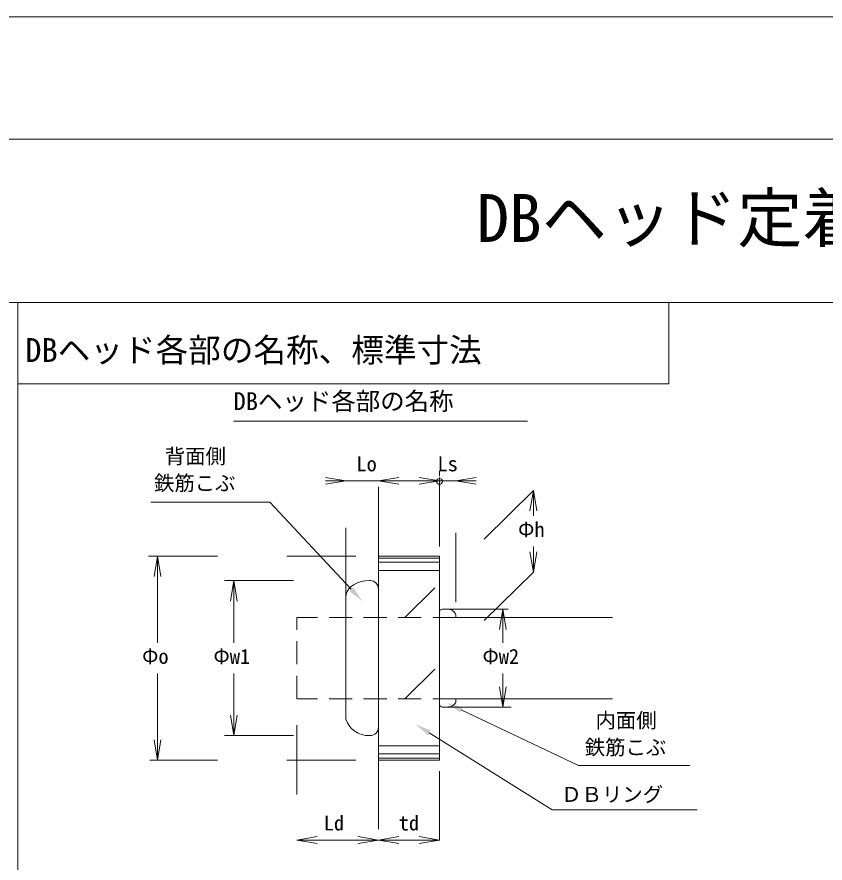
# Model space of a CAD drawing. Units: millimetres on the paper. Extents: x -243 to 177, y -147 to 150.
# Drawn here: x -156.6 to -86.5, y 76.2 to 149.6 of the extents above; entities that cross this region are included whole.
import ezdxf
from ezdxf.enums import TextEntityAlignment as Align

# ---------------------------------------------------------------- set-up
doc = ezdxf.new("R2010")
doc.units = ezdxf.units.MM
doc.header["$PDMODE"] = 32
doc.header["$PDSIZE"] = 0.5
doc.linetypes.add('DASHED2', pattern=[3, 2, -1])
doc.linetypes.add('DASHED_SPACED', pattern=[12, 6, -6])
doc.layers.add('0-0_0', color=7, linetype='Continuous', lineweight=18)
doc.styles.add('ＭＳ ゴシック', font='')
doc.styles.get('ＭＳ ゴシック').set_extended_font_data('MS Gothic')

msp = doc.modelspace()

# ---------------------------------------------------------------- linework, layer by layer
at = {"layer": '0-0_0', "color": 2}
for p, q in [((-242.61, 149.59), (177.412, 149.59)), ((-228.468, 138.984), (163.269, 138.984)), ((-207.255, 138.984), (142.056, 138.984))]:
    msp.add_line(p, q, dxfattribs=at)
at = {"layer": '0-0_0', "color": 5}
for p, q in [((-228.468, 124.841), (163.269, 124.841)), ((-156.473, 124.841), (-156.473, 75.64)), ((-99.996, 124.841), (-99.996, 117.77)), ((-156.473, 117.77), (-99.996, 117.77)), ((-134.603, 107.531), (-144.943, 107.531)), ((-127.548, 99.964), (-134.603, 107.531)), ((-125.198, 85.158), (-125.198, 102.836)), ((-119.894, 102.836), (-125.198, 102.836)), ((-119.894, 85.158), (-119.894, 102.836)), ((-127.007, 100.525), (-127.298, 100.383)), ((-126.685, 100.629), (-127.007, 100.525)), ((-126.342, 100.693), (-126.685, 100.629)), ((-125.988, 100.715), (-126.342, 100.693)), ((-125.905, 100.715), (-125.988, 100.715)), ((-127.903, 99.783), (-127.995, 99.544)), ((-127.753, 100.006), (-127.903, 99.783)), ((-127.549, 100.209), (-127.753, 100.006)), ((-127.298, 100.383), (-127.549, 100.209)), ((-127.995, 99.544), (-128.026, 99.298)), ((-128.026, 88.696), (-128.026, 99.298)), ((-128.026, 99.298), (-128.026, 99.298)), ((-119.244, 98.241), (-119.663, 98.241)), ((-118.48, 97.71), (-118.48, 97.533)), ((-118.48, 97.533), (-104.889, 97.533)), ((-118.492, 90.193), (-118.48, 90.285)), ((-118.48, 90.285), (-118.48, 90.462)), ((-118.48, 90.462), (-104.889, 90.462)), ((-119.244, 89.754), (-119.663, 89.754)), ((-119.244, 89.754), (-119.112, 89.762)), ((-119.112, 89.762), (-118.983, 89.786)), ((-118.983, 89.786), (-118.862, 89.825)), ((-118.862, 89.825), (-118.753, 89.878)), ((-118.753, 89.878), (-118.659, 89.943)), ((-118.659, 89.943), (-118.582, 90.019)), ((-118.582, 90.019), (-118.526, 90.103)), ((-118.526, 90.103), (-118.492, 90.193)), ((-118.009, 89.512), (-107.851, 84.684)), ((-120.78, 87.52), (-110.128, 80.834)), ((-125.905, 87.28), (-125.988, 87.28)), ((-125.198, 85.158), (-119.894, 85.158)), ((-107.851, 84.684), (-98.18, 84.684)), ((-110.128, 80.834), (-97.558, 80.834))]:
    msp.add_line(p, q, dxfattribs=at)
at = {"layer": '0-0_0', "color": 3}
msp.add_line((-137.766, 114.557), (-112.264, 114.557), dxfattribs=at)
at = {"layer": '0-0_0'}
for p, q in [((-119.894, 109.766), (-119.894, 110.248)), ((-129.794, 109.657), (-128.026, 109.363)), ((-125.198, 109.363), (-128.026, 109.363)), ((-123.43, 109.657), (-125.198, 109.363)), ((-121.662, 109.364), (-123.43, 109.364)), ((-123.43, 109.363), (-121.662, 109.363)), ((-121.662, 109.659), (-119.894, 109.364)), ((-119.894, 109.364), (-118.48, 109.364)), ((-116.712, 109.659), (-118.48, 109.364)), ((-112.052, 106.763), (-111.757, 108.531)), ((-111.757, 108.531), (-111.757, 106.763)), ((-111.462, 106.763), (-111.757, 108.531)), ((-111.757, 106.763), (-111.757, 106.321)), ((-111.757, 103.228), (-111.757, 103.669)), ((-144.661, 101.068), (-144.367, 102.836)), ((-144.367, 102.836), (-144.367, 101.068)), ((-144.072, 101.068), (-144.367, 102.836)), ((-112.052, 103.228), (-111.757, 101.46)), ((-111.757, 101.46), (-111.757, 103.228)), ((-111.462, 103.228), (-111.757, 101.46)), ((-119.894, 102.659), (-125.198, 102.659)), ((-119.894, 102.306), (-125.198, 102.306)), ((-119.894, 101.599), (-125.198, 101.599)), ((-144.367, 101.068), (-144.367, 95.323)), ((-138.032, 98.947), (-137.737, 100.715)), ((-137.737, 100.715), (-137.737, 98.947)), ((-137.443, 98.947), (-137.737, 100.715)), ((-137.737, 98.947), (-137.737, 95.323)), ((-114.699, 96.473), (-114.404, 98.241)), ((-114.404, 98.241), (-114.404, 96.473)), ((-114.11, 96.473), (-114.404, 98.241)), ((-114.404, 96.473), (-114.404, 95.323)), ((-144.367, 86.926), (-144.367, 92.671)), ((-137.737, 89.047), (-137.737, 92.671)), ((-114.404, 91.521), (-114.404, 92.671)), ((-114.699, 91.521), (-114.404, 89.754)), ((-114.404, 89.754), (-114.404, 91.521)), ((-114.11, 91.521), (-114.404, 89.754)), ((-138.032, 89.047), (-137.737, 87.28)), ((-137.737, 87.28), (-137.737, 89.047)), ((-137.443, 89.047), (-137.737, 87.28)), ((-144.661, 86.926), (-144.367, 85.158)), ((-144.367, 85.158), (-144.367, 86.926)), ((-144.072, 86.926), (-144.367, 85.158)), ((-125.198, 86.396), (-119.894, 86.396)), ((-125.198, 85.689), (-119.894, 85.689)), ((-125.198, 85.335), (-119.894, 85.335)), ((-130.501, 78.522), (-132.269, 78.227)), ((-126.965, 78.522), (-125.198, 78.227)), ((-123.43, 78.522), (-125.198, 78.227)), ((-121.662, 78.522), (-119.894, 78.227)), ((-132.269, 78.227), (-130.501, 78.227)), ((-130.501, 77.933), (-132.269, 78.227)), ((-126.965, 78.227), (-130.501, 78.227)), ((-125.198, 78.227), (-126.965, 78.227)), ((-126.965, 77.933), (-125.198, 78.227)), ((-125.198, 78.227), (-123.43, 78.227)), ((-123.43, 77.933), (-125.198, 78.227)), ((-123.43, 78.227), (-121.662, 78.227)), ((-119.894, 78.227), (-121.662, 78.227)), ((-121.662, 77.933), (-119.894, 78.227))]:
    msp.add_line(p, q, dxfattribs=at)
at = {"layer": '0-0_0', "color": 5, "linetype": 'DASHED_SPACED'}
for p, q in [((-128.026, 99.298), (-128.026, 109.709)), ((-125.198, 102.836), (-125.198, 109.709)), ((-119.894, 109.671), (-119.894, 102.836)), ((-118.48, 98.86), (-118.48, 109.711)), ((-111.757, 108.531), (-122.908, 97.533)), ((-127.152, 102.836), (-145.191, 102.836)), ((-111.757, 101.46), (-122.908, 90.462)), ((-138.559, 100.715), (-128.689, 100.715)), ((-113.949, 98.241), (-119.244, 98.241)), ((-113.676, 89.754), (-119.244, 89.754)), ((-132.269, 88.172), (-132.269, 76.819)), ((-138.559, 87.28), (-128.689, 87.28)), ((-127.152, 85.158), (-145.014, 85.158)), ((-125.198, 85.158), (-125.198, 76.852)), ((-119.894, 84.192), (-119.894, 76.819))]:
    msp.add_line(p, q, dxfattribs=at)
at = {"layer": '0-0_0', "color": 5, "linetype": 'DASHED2'}
for p, q in [((-118.48, 97.533), (-132.269, 97.533)), ((-132.269, 90.462), (-132.269, 97.533)), ((-118.48, 90.462), (-132.269, 90.462))]:
    msp.add_line(p, q, dxfattribs=at)
at = {"layer": '0-0_0'}
for points in [[(-129.794, 109.068), (-128.026, 109.363), (-129.794, 109.363)], [(-123.43, 109.068), (-125.198, 109.363), (-123.43, 109.363)], [(-121.662, 109.069), (-119.894, 109.364), (-121.662, 109.364)], [(-116.712, 109.069), (-118.48, 109.364), (-116.712, 109.364)]]:
    msp.add_lwpolyline(points, dxfattribs=at)
at = {"layer": '0-0_0', "color": 5}
for centre, radius, start, end in [((-125.905, 100.008), 0.707, 0, 90), ((-119.663, 98.009), 0.231, 90, 180), ((-119.166, 97.538), 0.707, 14.03818, 96.35347), ((-119.663, 89.985), 0.231, 180, 270), ((-126.025, 89.401), 2.121, 199.39233, 270.99931), ((-125.905, 87.987), 0.707, 270, 0)]:
    msp.add_arc(centre, radius, start, end, dxfattribs=at)
at = {"layer": '0-0_0'}
msp.add_point((-119.894, 109.324), dxfattribs=at)
for points in [[(-127.375, 100.125), (-126.583, 98.93), (-127.72, 99.803)], [(-118.11, 89.299), (-119.286, 90.119), (-117.907, 89.724)], [(-120.906, 87.32), (-121.978, 88.271), (-120.655, 87.719)]]:
    msp.add_solid(points, dxfattribs=at)

# ---------------------------------------------------------------- texts
at = {"layer": '0-0_0', "style": 'ＭＳ ゴシック'}
for s, height, p in [('DBヘッド定着工法\u3000配筋要領 ', 4.147, (-116.682, 128.842)), ('DBヘッド各部の名称、標準寸法', 2.074, (-155.832, 119.05)), ('DBヘッド各部の名称', 1.555, (-137.761, 115.034)), ('背面側', 1.296, (-143.729, 110.47)), ('Lo', 1.296, (-127.1, 109.805)), ('Ls', 1.296, (-120.071, 109.806)), ('鉄筋こぶ', 1.296, (-144.662, 108.14)), ('Φh', 1.296, (-113.083, 104.111)), ('Φo', 1.296, (-145.693, 93.113)), ('Φw1', 1.296, (-139.505, 93.113)), ('Φw2', 1.296, (-116.172, 93.113)), ('内面側', 1.296, (-106.365, 87.564)), ('鉄筋こぶ', 1.296, (-107.297, 85.233)), ('ＤＢリング', 1.296, (-109.342, 81.147)), ('Ld', 1.296, (-129.936, 78.669)), ('td', 1.296, (-123.43, 78.669))]:
    msp.add_text(s, height=height, dxfattribs=at).set_placement(p, align=Align.BOTTOM_LEFT)

doc.saveas('drawing.dxf')
